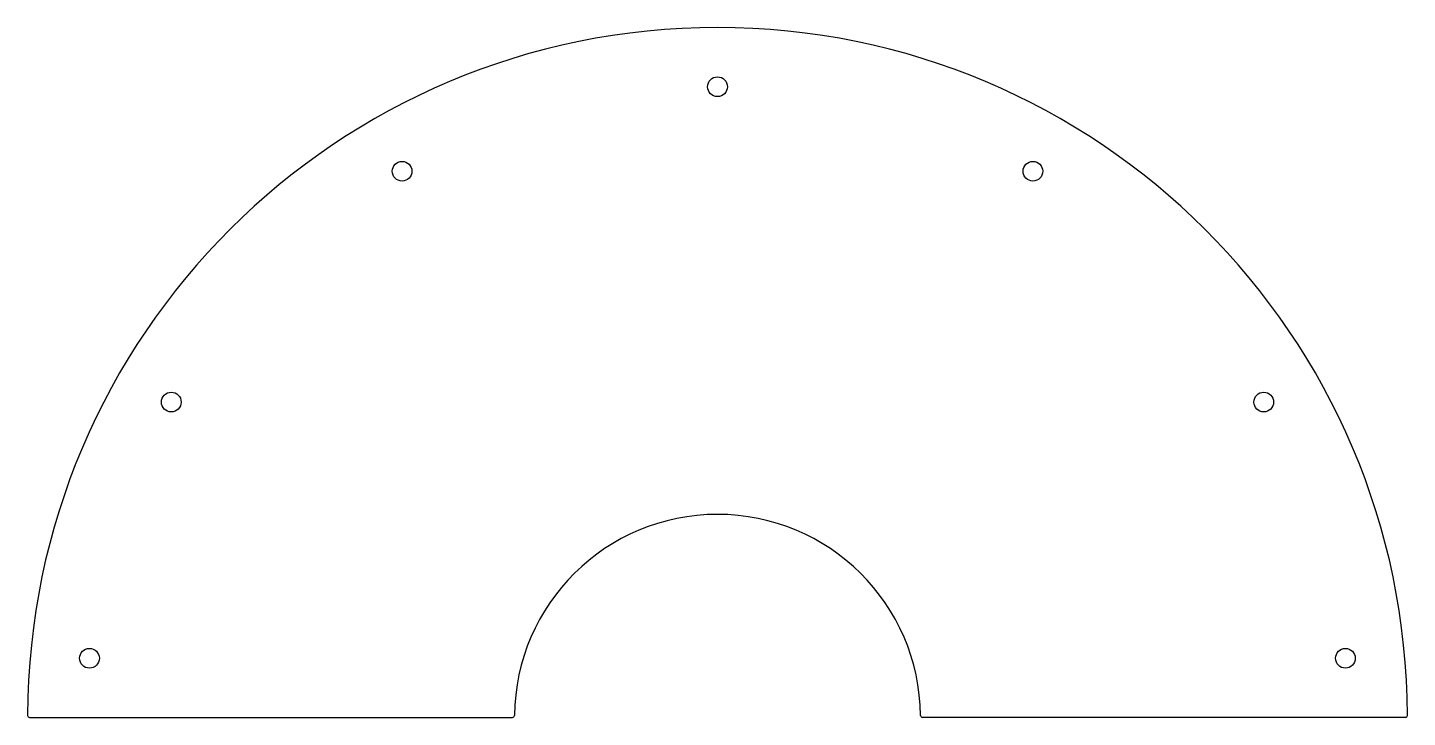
# Model space of a CAD drawing. Extents: x 0 to 350, y 0 to 175.
import ezdxf

# ---------------------------------------------------------------- set-up
doc = ezdxf.new("R2010")
doc.units = 0
doc.header["$MEASUREMENT"] = 0
doc.layers.get('0').update_dxf_attribs({"linetype": 'CONTINUOUS'})

msp = doc.modelspace()

# ---------------------------------------------------------------- linework, layer by layer
for p, q in [((0.5, 0), (123, 0)), ((349.5, 0), (227, 0))]:
    msp.add_line(p, q)
for centre in [(175, 160), (95, 138.56), (255, 138.56), (36.44, 80), (313.56, 80), (15.7, 15), (334.29, 15)]:
    msp.add_circle(centre, 2.5)
for centre, radius, start, end in [((175, 0), 175, 0.1642, 179.8358), ((175, 0), 51.5, 0.5509, 179.4491), ((0.5, 0.5), 0.5, 179.8358, 270), ((123, 0.5), 0.5, 270, 359.4491), ((227, 0.5), 0.5, 180.5509, 270), ((349.5, 0.5), 0.5, 270, 0.1642)]:
    msp.add_arc(centre, radius, start, end)

doc.saveas('drawing.dxf')
